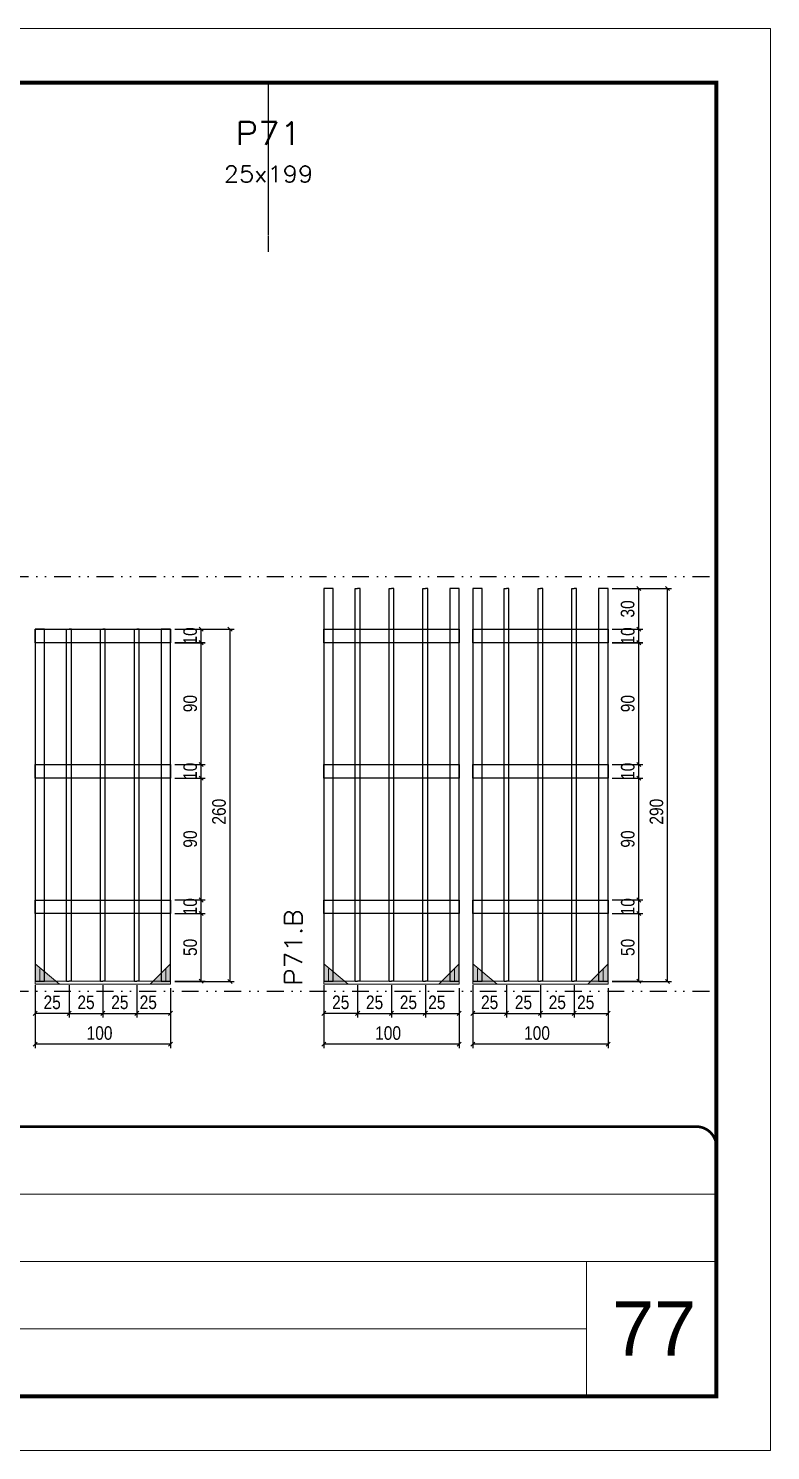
# Model space of a CAD drawing. Extents: x 14400 to 27878, y -21631 to 6985.
# Drawn here: x 15337 to 15885, y -15888 to -14838 of the extents above; entities that cross this region are included whole.
import ezdxf
from ezdxf.enums import TextEntityAlignment as Align

# ---------------------------------------------------------------- set-up
doc = ezdxf.new("R2010")
doc.units = 0
for name, pattern in [('CONTINUO', [0]), ('DASHED', [0.75, 0.5, -0.25]), ('DIVIDE2', [0.625, 0.25, -0.125, 0, -0.125, 0, -0.125]), ('HIDDEN', [0.375, 0.25, -0.125])]:
    doc.linetypes.add(name, pattern=pattern)
for name, color, linetype, lineweight in [('CARIMBO', 255, 'Continuous', 9), ('Folhas', 255, 'Continuous', 9), ('Madeira', 126, 'Continuous', 18), ('Sarr 2.2x7', 40, 'Continuous', 9), ('SARRAFO DE PRESSAO', 251, 'DASHED', 9), ('Texto Seção', 7, 'Continuous', 15)]:
    doc.layers.add(name, color=color, linetype=linetype, lineweight=lineweight)
for name, color, linetype in [('COTA', 241, 'Continuous'), ('Nível', 160, 'Continuous'), ('SARR_2.2x10', 60, 'Continuous'), ('SARR_3.5x7', 81, 'Continuous'), ('SARR_7x7', 40, 'Continuous'), ('Texto de Titulo', 7, 'Continuous'), ('Texto Qtd Sarr', 242, 'Continuous')]:
    doc.layers.add(name, color=color, linetype=linetype)
doc.styles.add('ARIAL', font='arial.ttf')
doc.styles.add('COTA TECNICA', font='techl___.ttf', dxfattribs={"height": 10})
doc.styles.add('REGUA-120', font='ROMANS.shx', dxfattribs={"height": 15})
doc.styles.add('ROMANS', font='romans.shx')
doc.dimstyles.new('PAINEL', dxfattribs={"dimtxt": 10, "dimasz": 3, "dimexe": 3, "dimexo": 3, "dimgap": 3, "dimtad": 1, "dimdec": 1, "dimzin": 12, "dimdsep": 46, "dimtxsty": 'COTA TECNICA', "dimblk1": 'OBLIQUE', "dimblk2": 'OBLIQUE', "dimsah": 1, "dimcen": 0.9, "dimclrd": 4, "dimclre": 4, "dimclrt": 240, "dimadec": 1, "dimazin": 3, "dimtfac": 1, "dimtdec": 1, "dimtmove": 0, "dimatfit": 3, "dimfxl": 1, "dimtolj": 1, "dimtzin": 12, "dimarcsym": 0})

# ---------------------------------------------------------------- blocks, each defined once
blk = doc.blocks.new('9999999999')
at = {"color": 30, "linetype": 'CONTINUO'}
for p, q in [((98564.6, 34379.6), (99584, 34379.6)), ((98564.6, 34329.8), (99488, 34329.8)), ((99584, 34329.8), (99488, 34329.8)), ((99488, 34329.8), (99488, 34230.2)), ((98564.6, 34280), (99488, 34280))]:
    blk.add_line(p, q, dxfattribs=at)
at = {"color": 30, "linetype": 'CONTINUO', "const_width": 2}
blk.add_lwpolyline([(99584, 34230.2), (99584, 34414.4, 0.414214), (99569, 34429.4), (98229, 34429.4, 0.414214), (98214, 34414.4), (98214, 34245.2, 0.414214), (98229, 34230.2), (99584, 34230.2)], format="xyb", dxfattribs=at)
at = {"layer": 'Folhas'}
blk.add_lwpolyline([(98139, 34190.2), (99624, 34190.2), (99624, 35240.2), (98139, 35240.2)], close=True, dxfattribs=at)
at = {"layer": 'Folhas', "color": 30, "const_width": 3}
blk.add_lwpolyline([(98214, 34230.2), (99584, 34230.2), (99584, 35200.2), (98214, 35200.2)], close=True, dxfattribs=at)
blk = doc.blocks.new('titulo1')
at = {"layer": 'Defpoints', "color": 252, "linetype": 'HIDDEN', "ltscale": 2}
blk.add_line((0, 0), (0, 125), dxfattribs=at)
at = {"layer": 'Defpoints', "style": 'ROMANS', "oblique": 15}
blk.add_attdef('FOLHA', text='', height=10, dxfattribs=at).set_placement((0, 15.6), align=Align.MIDDLE_CENTER)
at = {"layer": 'Texto Qtd Sarr', "color": 3, "style": 'ROMANS', "oblique": 15}
for tag, height, p in [('TITULO', 17, (0, 71.4)), ('SEÇÃO', 12, (0, 41.5))]:
    blk.add_attdef(tag, text='', height=height, dxfattribs=at).set_placement(p, align=Align.MIDDLE_CENTER)
blk = doc.blocks.new('_Oblique')
at = {"color": 0, "linetype": 'ByBlock', "lineweight": -2}
blk.add_line((-0.5, -0.5), (0.5, 0.5), dxfattribs=at)
blk = doc.blocks.new('*D3417')
at = {"layer": 'COTA', "color": 4, "lineweight": -2, "transparency": 16777216}
for p, q in [((15664.9, -15559.9), (15664.9, -15591.1)), ((15764.9, -15559.9), (15764.9, -15591.1)), ((15764.9, -15588.1), (15664.9, -15588.1))]:
    blk.add_line(p, q, dxfattribs=at)
at = {"layer": 'Defpoints', "color": 0, "transparency": 16777216}
for p in [(15664.9, -15556.9), (15764.9, -15556.9), (15664.9, -15588.1)]:
    blk.add_point(p, dxfattribs=at)
at = {"layer": 'COTA', "color": 4, "lineweight": -2, "transparency": 16777216, "xscale": 3, "yscale": 3, "zscale": 3, "rotation": 180}
blk.add_blockref('_Oblique', (15664.9, -15588.1), dxfattribs=at)
at = {"layer": 'COTA', "color": 4, "lineweight": -2, "transparency": 16777216, "xscale": 3, "yscale": 3, "zscale": 3}
blk.add_blockref('_Oblique', (15764.9, -15588.1), dxfattribs=at)
at = {"layer": 'COTA', "color": 240, "transparency": 16777216, "insert": (15712.4, -15580), "char_height": 10, "attachment_point": 5, "style": 'COTA TECNICA'}
blk.add_mtext('\\A1;100', dxfattribs=at)
blk = doc.blocks.new('*D3418')
at = {"layer": 'COTA', "color": 4, "lineweight": -2, "transparency": 16777216}
for p, q in [((15664.9, -15544.7), (15664.9, -15568.4)), ((15689.9, -15544.7), (15689.9, -15568.4)), ((15689.9, -15565.4), (15664.9, -15565.4))]:
    blk.add_line(p, q, dxfattribs=at)
at = {"layer": 'Defpoints', "color": 0, "transparency": 16777216}
for p in [(15664.9, -15541.7), (15689.9, -15541.7), (15664.9, -15565.4)]:
    blk.add_point(p, dxfattribs=at)
at = {"layer": 'COTA', "color": 4, "lineweight": -2, "transparency": 16777216, "xscale": 3, "yscale": 3, "zscale": 3, "rotation": 180}
blk.add_blockref('_Oblique', (15664.9, -15565.4), dxfattribs=at)
at = {"layer": 'COTA', "color": 4, "lineweight": -2, "transparency": 16777216, "xscale": 3, "yscale": 3, "zscale": 3}
blk.add_blockref('_Oblique', (15689.9, -15565.4), dxfattribs=at)
at = {"layer": 'COTA', "color": 240, "transparency": 16777216, "insert": (15677.4, -15557.3), "char_height": 10, "attachment_point": 5, "style": 'COTA TECNICA'}
blk.add_mtext('\\A1;25', dxfattribs=at)
blk = doc.blocks.new('*D3419')
at = {"layer": 'COTA', "color": 4, "lineweight": -2, "transparency": 16777216}
for p, q in [((15739.9, -15544.7), (15739.9, -15568.4)), ((15764.9, -15546.9), (15764.9, -15568.4)), ((15739.9, -15565.4), (15764.9, -15565.4))]:
    blk.add_line(p, q, dxfattribs=at)
at = {"layer": 'Defpoints', "color": 0, "transparency": 16777216}
for p in [(15739.9, -15541.7), (15764.9, -15543.9), (15764.9, -15565.4)]:
    blk.add_point(p, dxfattribs=at)
at = {"layer": 'COTA', "color": 4, "lineweight": -2, "transparency": 16777216, "xscale": 3, "yscale": 3, "zscale": 3, "rotation": 180}
blk.add_blockref('_Oblique', (15739.9, -15565.4), dxfattribs=at)
at = {"layer": 'COTA', "color": 4, "lineweight": -2, "transparency": 16777216, "xscale": 3, "yscale": 3, "zscale": 3}
blk.add_blockref('_Oblique', (15764.9, -15565.4), dxfattribs=at)
at = {"layer": 'COTA', "color": 240, "transparency": 16777216, "insert": (15748.4, -15557.3), "char_height": 10, "attachment_point": 5, "style": 'COTA TECNICA'}
blk.add_mtext('\\A1;25', dxfattribs=at)
blk = doc.blocks.new('*D3420')
at = {"layer": 'COTA', "color": 4, "lineweight": -2, "transparency": 16777216}
for p, q in [((15689.9, -15544.7), (15689.9, -15568.4)), ((15714.9, -15544.7), (15714.9, -15568.4)), ((15689.9, -15565.4), (15714.9, -15565.4))]:
    blk.add_line(p, q, dxfattribs=at)
at = {"layer": 'Defpoints', "color": 0, "transparency": 16777216}
for p in [(15689.9, -15541.7), (15714.9, -15541.7), (15714.9, -15565.4)]:
    blk.add_point(p, dxfattribs=at)
at = {"layer": 'COTA', "color": 4, "lineweight": -2, "transparency": 16777216, "xscale": 3, "yscale": 3, "zscale": 3, "rotation": 180}
blk.add_blockref('_Oblique', (15689.9, -15565.4), dxfattribs=at)
at = {"layer": 'COTA', "color": 4, "lineweight": -2, "transparency": 16777216, "xscale": 3, "yscale": 3, "zscale": 3}
blk.add_blockref('_Oblique', (15714.9, -15565.4), dxfattribs=at)
at = {"layer": 'COTA', "color": 240, "transparency": 16777216, "insert": (15702.4, -15557.3), "char_height": 10, "attachment_point": 5, "style": 'COTA TECNICA'}
blk.add_mtext('\\A1;25', dxfattribs=at)
blk = doc.blocks.new('*D3421')
at = {"layer": 'COTA', "color": 4, "lineweight": -2, "transparency": 16777216}
for p, q in [((15767.9, -15491.7), (15790.6, -15491.7)), ((15787.6, -15541.7), (15787.6, -15491.7)), ((15767.9, -15541.7), (15790.6, -15541.7))]:
    blk.add_line(p, q, dxfattribs=at)
at = {"layer": 'Defpoints', "color": 0, "transparency": 16777216}
for p in [(15764.9, -15491.7), (15787.6, -15491.7), (15764.9, -15541.7)]:
    blk.add_point(p, dxfattribs=at)
at = {"layer": 'COTA', "color": 4, "lineweight": -2, "transparency": 16777216, "xscale": 3, "yscale": 3, "zscale": 3}
for p, rotation in [((15787.6, -15491.7), 90), ((15787.6, -15541.7), 270)]:
    blk.add_blockref('_Oblique', p, dxfattribs=dict(at, rotation=rotation))
at = {"layer": 'COTA', "color": 240, "transparency": 16777216, "insert": (15779.5, -15516.7), "char_height": 10, "attachment_point": 5, "rotation": 90, "style": 'COTA TECNICA'}
blk.add_mtext('\\A1;50', dxfattribs=at)
blk = doc.blocks.new('*D3422')
at = {"layer": 'COTA', "color": 4, "lineweight": -2, "transparency": 16777216}
for p, q in [((15714.9, -15544.7), (15714.9, -15568.4)), ((15739.9, -15544.7), (15739.9, -15568.4)), ((15714.9, -15565.4), (15739.9, -15565.4))]:
    blk.add_line(p, q, dxfattribs=at)
at = {"layer": 'Defpoints', "color": 0, "transparency": 16777216}
for p in [(15714.9, -15541.7), (15739.9, -15541.7), (15739.9, -15565.4)]:
    blk.add_point(p, dxfattribs=at)
at = {"layer": 'COTA', "color": 4, "lineweight": -2, "transparency": 16777216, "xscale": 3, "yscale": 3, "zscale": 3, "rotation": 180}
blk.add_blockref('_Oblique', (15714.9, -15565.4), dxfattribs=at)
at = {"layer": 'COTA', "color": 4, "lineweight": -2, "transparency": 16777216, "xscale": 3, "yscale": 3, "zscale": 3}
blk.add_blockref('_Oblique', (15739.9, -15565.4), dxfattribs=at)
at = {"layer": 'COTA', "color": 240, "transparency": 16777216, "insert": (15727.4, -15557.3), "char_height": 10, "attachment_point": 5, "style": 'COTA TECNICA'}
blk.add_mtext('\\A1;25', dxfattribs=at)
blk = doc.blocks.new('*D3423')
at = {"layer": 'COTA', "color": 4, "lineweight": -2, "transparency": 16777216}
for p, q in [((15767.9, -15481.7), (15790.6, -15481.7)), ((15787.6, -15491.7), (15787.6, -15481.7)), ((15767.9, -15491.7), (15790.6, -15491.7))]:
    blk.add_line(p, q, dxfattribs=at)
at = {"layer": 'Defpoints', "color": 0, "transparency": 16777216}
for p in [(15764.9, -15481.7), (15787.6, -15481.7), (15764.9, -15491.7)]:
    blk.add_point(p, dxfattribs=at)
at = {"layer": 'COTA', "color": 4, "lineweight": -2, "transparency": 16777216, "xscale": 3, "yscale": 3, "zscale": 3}
for p, rotation in [((15787.6, -15481.7), 90), ((15787.6, -15491.7), 270)]:
    blk.add_blockref('_Oblique', p, dxfattribs=dict(at, rotation=rotation))
at = {"layer": 'COTA', "color": 240, "transparency": 16777216, "insert": (15779.5, -15486.7), "char_height": 10, "attachment_point": 5, "rotation": 90, "style": 'COTA TECNICA'}
blk.add_mtext('\\A1;10', dxfattribs=at)
blk = doc.blocks.new('*D3424')
at = {"layer": 'COTA', "color": 4, "lineweight": -2, "transparency": 16777216}
for p, q in [((15767.9, -15391.7), (15790.6, -15391.7)), ((15787.6, -15481.7), (15787.6, -15391.7)), ((15767.9, -15481.7), (15790.6, -15481.7))]:
    blk.add_line(p, q, dxfattribs=at)
at = {"layer": 'Defpoints', "color": 0, "transparency": 16777216}
for p in [(15764.9, -15391.7), (15787.6, -15391.7), (15764.9, -15481.7)]:
    blk.add_point(p, dxfattribs=at)
at = {"layer": 'COTA', "color": 4, "lineweight": -2, "transparency": 16777216, "xscale": 3, "yscale": 3, "zscale": 3}
for p, rotation in [((15787.6, -15391.7), 90), ((15787.6, -15481.7), 270)]:
    blk.add_blockref('_Oblique', p, dxfattribs=dict(at, rotation=rotation))
at = {"layer": 'COTA', "color": 240, "transparency": 16777216, "insert": (15779.5, -15436.7), "char_height": 10, "attachment_point": 5, "rotation": 90, "style": 'COTA TECNICA'}
blk.add_mtext('\\A1;90', dxfattribs=at)
blk = doc.blocks.new('*D3425')
at = {"layer": 'COTA', "color": 4, "lineweight": -2, "transparency": 16777216}
for p, q in [((15767.9, -15381.7), (15790.6, -15381.7)), ((15787.6, -15391.7), (15787.6, -15381.7)), ((15767.9, -15391.7), (15790.6, -15391.7))]:
    blk.add_line(p, q, dxfattribs=at)
at = {"layer": 'Defpoints', "color": 0, "transparency": 16777216}
for p in [(15764.9, -15381.7), (15787.6, -15381.7), (15764.9, -15391.7)]:
    blk.add_point(p, dxfattribs=at)
at = {"layer": 'COTA', "color": 4, "lineweight": -2, "transparency": 16777216, "xscale": 3, "yscale": 3, "zscale": 3}
for p, rotation in [((15787.6, -15381.7), 90), ((15787.6, -15391.7), 270)]:
    blk.add_blockref('_Oblique', p, dxfattribs=dict(at, rotation=rotation))
at = {"layer": 'COTA', "color": 240, "transparency": 16777216, "insert": (15779.5, -15386.7), "char_height": 10, "attachment_point": 5, "rotation": 90, "style": 'COTA TECNICA'}
blk.add_mtext('\\A1;10', dxfattribs=at)
blk = doc.blocks.new('*D3426')
at = {"layer": 'COTA', "color": 4, "lineweight": -2, "transparency": 16777216}
for p, q in [((15767.9, -15291.8), (15790.6, -15291.8)), ((15787.6, -15381.7), (15787.6, -15291.8)), ((15767.9, -15381.7), (15790.6, -15381.7))]:
    blk.add_line(p, q, dxfattribs=at)
at = {"layer": 'Defpoints', "color": 0, "transparency": 16777216}
for p in [(15764.9, -15291.8), (15787.6, -15291.8), (15764.9, -15381.7)]:
    blk.add_point(p, dxfattribs=at)
at = {"layer": 'COTA', "color": 4, "lineweight": -2, "transparency": 16777216, "xscale": 3, "yscale": 3, "zscale": 3}
for p, rotation in [((15787.6, -15291.8), 90), ((15787.6, -15381.7), 270)]:
    blk.add_blockref('_Oblique', p, dxfattribs=dict(at, rotation=rotation))
at = {"layer": 'COTA', "color": 240, "transparency": 16777216, "insert": (15779.5, -15336.7), "char_height": 10, "attachment_point": 5, "rotation": 90, "style": 'COTA TECNICA'}
blk.add_mtext('\\A1;90', dxfattribs=at)
blk = doc.blocks.new('*D3427')
at = {"layer": 'COTA', "color": 4, "lineweight": -2, "transparency": 16777216}
for p, q in [((15767.9, -15281.7), (15790.6, -15281.7)), ((15787.6, -15291.7), (15787.6, -15281.7)), ((15767.9, -15291.7), (15790.6, -15291.7))]:
    blk.add_line(p, q, dxfattribs=at)
at = {"layer": 'Defpoints', "color": 0, "transparency": 16777216}
for p in [(15764.9, -15281.7), (15787.6, -15281.7), (15764.9, -15291.7)]:
    blk.add_point(p, dxfattribs=at)
at = {"layer": 'COTA', "color": 4, "lineweight": -2, "transparency": 16777216, "xscale": 3, "yscale": 3, "zscale": 3}
for p, rotation in [((15787.6, -15281.7), 90), ((15787.6, -15291.7), 270)]:
    blk.add_blockref('_Oblique', p, dxfattribs=dict(at, rotation=rotation))
at = {"layer": 'COTA', "color": 240, "transparency": 16777216, "insert": (15779.5, -15286.7), "char_height": 10, "attachment_point": 5, "rotation": 90, "style": 'COTA TECNICA'}
blk.add_mtext('\\A1;10', dxfattribs=at)
blk = doc.blocks.new('*D3428')
at = {"layer": 'COTA', "color": 4, "lineweight": -2, "transparency": 16777216}
for p, q in [((15767.9, -15251.8), (15811.8, -15251.8)), ((15808.8, -15541.8), (15808.8, -15251.8)), ((15767.9, -15541.8), (15811.8, -15541.8))]:
    blk.add_line(p, q, dxfattribs=at)
at = {"layer": 'Defpoints', "color": 0, "transparency": 16777216}
for p in [(15764.9, -15251.8), (15808.8, -15251.8), (15764.9, -15541.8)]:
    blk.add_point(p, dxfattribs=at)
at = {"layer": 'COTA', "color": 4, "lineweight": -2, "transparency": 16777216, "xscale": 3, "yscale": 3, "zscale": 3}
for p, rotation in [((15808.8, -15251.8), 90), ((15808.8, -15541.8), 270)]:
    blk.add_blockref('_Oblique', p, dxfattribs=dict(at, rotation=rotation))
at = {"layer": 'COTA', "color": 240, "transparency": 16777216, "insert": (15800.7, -15416.5), "char_height": 10, "attachment_point": 5, "rotation": 90, "style": 'COTA TECNICA'}
blk.add_mtext('\\A1;290', dxfattribs=at)
blk = doc.blocks.new('*D3429')
at = {"layer": 'COTA', "color": 4, "lineweight": -2, "transparency": 16777216}
for p, q in [((15554.9, -15559.9), (15554.9, -15591.1)), ((15654.9, -15559.9), (15654.9, -15591.1)), ((15654.9, -15588.1), (15554.9, -15588.1))]:
    blk.add_line(p, q, dxfattribs=at)
at = {"layer": 'Defpoints', "color": 0, "transparency": 16777216}
for p in [(15554.9, -15556.9), (15654.9, -15556.9), (15554.9, -15588.1)]:
    blk.add_point(p, dxfattribs=at)
at = {"layer": 'COTA', "color": 4, "lineweight": -2, "transparency": 16777216, "xscale": 3, "yscale": 3, "zscale": 3, "rotation": 180}
blk.add_blockref('_Oblique', (15554.9, -15588.1), dxfattribs=at)
at = {"layer": 'COTA', "color": 4, "lineweight": -2, "transparency": 16777216, "xscale": 3, "yscale": 3, "zscale": 3}
blk.add_blockref('_Oblique', (15654.9, -15588.1), dxfattribs=at)
at = {"layer": 'COTA', "color": 240, "transparency": 16777216, "insert": (15602.4, -15580), "char_height": 10, "attachment_point": 5, "style": 'COTA TECNICA'}
blk.add_mtext('\\A1;100', dxfattribs=at)
blk = doc.blocks.new('*D3430')
at = {"layer": 'COTA', "color": 4, "lineweight": -2, "transparency": 16777216}
for p, q in [((15554.9, -15544.7), (15554.9, -15568.4)), ((15579.9, -15544.7), (15579.9, -15568.4)), ((15579.9, -15565.4), (15554.9, -15565.4))]:
    blk.add_line(p, q, dxfattribs=at)
at = {"layer": 'Defpoints', "color": 0, "transparency": 16777216}
for p in [(15554.9, -15541.7), (15579.9, -15541.7), (15554.9, -15565.4)]:
    blk.add_point(p, dxfattribs=at)
at = {"layer": 'COTA', "color": 4, "lineweight": -2, "transparency": 16777216, "xscale": 3, "yscale": 3, "zscale": 3, "rotation": 180}
blk.add_blockref('_Oblique', (15554.9, -15565.4), dxfattribs=at)
at = {"layer": 'COTA', "color": 4, "lineweight": -2, "transparency": 16777216, "xscale": 3, "yscale": 3, "zscale": 3}
blk.add_blockref('_Oblique', (15579.9, -15565.4), dxfattribs=at)
at = {"layer": 'COTA', "color": 240, "transparency": 16777216, "insert": (15567.4, -15557.3), "char_height": 10, "attachment_point": 5, "style": 'COTA TECNICA'}
blk.add_mtext('\\A1;25', dxfattribs=at)
blk = doc.blocks.new('*D3431')
at = {"layer": 'COTA', "color": 4, "lineweight": -2, "transparency": 16777216}
for p, q in [((15629.9, -15544.7), (15629.9, -15568.4)), ((15654.9, -15546.9), (15654.9, -15568.4)), ((15629.9, -15565.4), (15654.9, -15565.4))]:
    blk.add_line(p, q, dxfattribs=at)
at = {"layer": 'Defpoints', "color": 0, "transparency": 16777216}
for p in [(15629.9, -15541.7), (15654.9, -15543.9), (15654.9, -15565.4)]:
    blk.add_point(p, dxfattribs=at)
at = {"layer": 'COTA', "color": 4, "lineweight": -2, "transparency": 16777216, "xscale": 3, "yscale": 3, "zscale": 3, "rotation": 180}
blk.add_blockref('_Oblique', (15629.9, -15565.4), dxfattribs=at)
at = {"layer": 'COTA', "color": 4, "lineweight": -2, "transparency": 16777216, "xscale": 3, "yscale": 3, "zscale": 3}
blk.add_blockref('_Oblique', (15654.9, -15565.4), dxfattribs=at)
at = {"layer": 'COTA', "color": 240, "transparency": 16777216, "insert": (15638.4, -15557.3), "char_height": 10, "attachment_point": 5, "style": 'COTA TECNICA'}
blk.add_mtext('\\A1;25', dxfattribs=at)
blk = doc.blocks.new('*D3432')
at = {"layer": 'COTA', "color": 4, "lineweight": -2, "transparency": 16777216}
for p, q in [((15579.9, -15544.7), (15579.9, -15568.4)), ((15604.9, -15544.7), (15604.9, -15568.4)), ((15579.9, -15565.4), (15604.9, -15565.4))]:
    blk.add_line(p, q, dxfattribs=at)
at = {"layer": 'Defpoints', "color": 0, "transparency": 16777216}
for p in [(15579.9, -15541.7), (15604.9, -15541.7), (15604.9, -15565.4)]:
    blk.add_point(p, dxfattribs=at)
at = {"layer": 'COTA', "color": 4, "lineweight": -2, "transparency": 16777216, "xscale": 3, "yscale": 3, "zscale": 3, "rotation": 180}
blk.add_blockref('_Oblique', (15579.9, -15565.4), dxfattribs=at)
at = {"layer": 'COTA', "color": 4, "lineweight": -2, "transparency": 16777216, "xscale": 3, "yscale": 3, "zscale": 3}
blk.add_blockref('_Oblique', (15604.9, -15565.4), dxfattribs=at)
at = {"layer": 'COTA', "color": 240, "transparency": 16777216, "insert": (15592.4, -15557.3), "char_height": 10, "attachment_point": 5, "style": 'COTA TECNICA'}
blk.add_mtext('\\A1;25', dxfattribs=at)
blk = doc.blocks.new('*D3433')
at = {"layer": 'COTA', "color": 4, "lineweight": -2, "transparency": 16777216}
for p, q in [((15604.9, -15544.7), (15604.9, -15568.4)), ((15629.9, -15544.7), (15629.9, -15568.4)), ((15604.9, -15565.4), (15629.9, -15565.4))]:
    blk.add_line(p, q, dxfattribs=at)
at = {"layer": 'Defpoints', "color": 0, "transparency": 16777216}
for p in [(15604.9, -15541.7), (15629.9, -15541.7), (15629.9, -15565.4)]:
    blk.add_point(p, dxfattribs=at)
at = {"layer": 'COTA', "color": 4, "lineweight": -2, "transparency": 16777216, "xscale": 3, "yscale": 3, "zscale": 3, "rotation": 180}
blk.add_blockref('_Oblique', (15604.9, -15565.4), dxfattribs=at)
at = {"layer": 'COTA', "color": 4, "lineweight": -2, "transparency": 16777216, "xscale": 3, "yscale": 3, "zscale": 3}
blk.add_blockref('_Oblique', (15629.9, -15565.4), dxfattribs=at)
at = {"layer": 'COTA', "color": 240, "transparency": 16777216, "insert": (15617.4, -15557.3), "char_height": 10, "attachment_point": 5, "style": 'COTA TECNICA'}
blk.add_mtext('\\A1;25', dxfattribs=at)
blk = doc.blocks.new('*D3434')
at = {"layer": 'COTA', "color": 4, "lineweight": -2, "transparency": 16777216}
for p, q in [((15767.9, -15251.8), (15790.6, -15251.8)), ((15787.6, -15281.8), (15787.6, -15251.8)), ((15767.9, -15281.8), (15790.6, -15281.8))]:
    blk.add_line(p, q, dxfattribs=at)
at = {"layer": 'Defpoints', "color": 0, "transparency": 16777216}
for p in [(15764.9, -15251.8), (15787.6, -15251.8), (15764.9, -15281.8)]:
    blk.add_point(p, dxfattribs=at)
at = {"layer": 'COTA', "color": 4, "lineweight": -2, "transparency": 16777216, "xscale": 3, "yscale": 3, "zscale": 3}
for p, rotation in [((15787.6, -15251.8), 90), ((15787.6, -15281.8), 270)]:
    blk.add_blockref('_Oblique', p, dxfattribs=dict(at, rotation=rotation))
at = {"layer": 'COTA', "color": 240, "transparency": 16777216, "insert": (15779.4, -15266.8), "char_height": 10, "attachment_point": 5, "rotation": 90, "style": 'COTA TECNICA'}
blk.add_mtext('\\A1;30', dxfattribs=at)
blk = doc.blocks.new('*D3435')
at = {"layer": 'COTA', "color": 4, "lineweight": -2, "transparency": 16777216}
for p, q in [((15341.7, -15559.9), (15341.7, -15591.1)), ((15441.7, -15559.9), (15441.7, -15591.1)), ((15441.7, -15588.1), (15341.7, -15588.1))]:
    blk.add_line(p, q, dxfattribs=at)
at = {"layer": 'Defpoints', "color": 0, "transparency": 16777216}
for p in [(15341.7, -15556.9), (15441.7, -15556.9), (15341.7, -15588.1)]:
    blk.add_point(p, dxfattribs=at)
at = {"layer": 'COTA', "color": 4, "lineweight": -2, "transparency": 16777216, "xscale": 3, "yscale": 3, "zscale": 3, "rotation": 180}
blk.add_blockref('_Oblique', (15341.7, -15588.1), dxfattribs=at)
at = {"layer": 'COTA', "color": 4, "lineweight": -2, "transparency": 16777216, "xscale": 3, "yscale": 3, "zscale": 3}
blk.add_blockref('_Oblique', (15441.7, -15588.1), dxfattribs=at)
at = {"layer": 'COTA', "color": 240, "transparency": 16777216, "insert": (15389.2, -15580), "char_height": 10, "attachment_point": 5, "style": 'COTA TECNICA'}
blk.add_mtext('\\A1;100', dxfattribs=at)
blk = doc.blocks.new('*D3436')
at = {"layer": 'COTA', "color": 4, "lineweight": -2, "transparency": 16777216}
for p, q in [((15341.7, -15544.7), (15341.7, -15568.4)), ((15366.7, -15544.7), (15366.7, -15568.4)), ((15366.7, -15565.4), (15341.7, -15565.4))]:
    blk.add_line(p, q, dxfattribs=at)
at = {"layer": 'Defpoints', "color": 0, "transparency": 16777216}
for p in [(15341.7, -15541.7), (15366.7, -15541.7), (15341.7, -15565.4)]:
    blk.add_point(p, dxfattribs=at)
at = {"layer": 'COTA', "color": 4, "lineweight": -2, "transparency": 16777216, "xscale": 3, "yscale": 3, "zscale": 3, "rotation": 180}
blk.add_blockref('_Oblique', (15341.7, -15565.4), dxfattribs=at)
at = {"layer": 'COTA', "color": 4, "lineweight": -2, "transparency": 16777216, "xscale": 3, "yscale": 3, "zscale": 3}
blk.add_blockref('_Oblique', (15366.7, -15565.4), dxfattribs=at)
at = {"layer": 'COTA', "color": 240, "transparency": 16777216, "insert": (15354.2, -15557.3), "char_height": 10, "attachment_point": 5, "style": 'COTA TECNICA'}
blk.add_mtext('\\A1;25', dxfattribs=at)
blk = doc.blocks.new('*D3437')
at = {"layer": 'COTA', "color": 4, "lineweight": -2, "transparency": 16777216}
for p, q in [((15416.7, -15544.7), (15416.7, -15568.4)), ((15441.7, -15546.9), (15441.7, -15568.4)), ((15416.7, -15565.4), (15441.7, -15565.4))]:
    blk.add_line(p, q, dxfattribs=at)
at = {"layer": 'Defpoints', "color": 0, "transparency": 16777216}
for p in [(15416.7, -15541.7), (15441.7, -15543.9), (15441.7, -15565.4)]:
    blk.add_point(p, dxfattribs=at)
at = {"layer": 'COTA', "color": 4, "lineweight": -2, "transparency": 16777216, "xscale": 3, "yscale": 3, "zscale": 3, "rotation": 180}
blk.add_blockref('_Oblique', (15416.7, -15565.4), dxfattribs=at)
at = {"layer": 'COTA', "color": 4, "lineweight": -2, "transparency": 16777216, "xscale": 3, "yscale": 3, "zscale": 3}
blk.add_blockref('_Oblique', (15441.7, -15565.4), dxfattribs=at)
at = {"layer": 'COTA', "color": 240, "transparency": 16777216, "insert": (15425.2, -15557.3), "char_height": 10, "attachment_point": 5, "style": 'COTA TECNICA'}
blk.add_mtext('\\A1;25', dxfattribs=at)
blk = doc.blocks.new('*D3438')
at = {"layer": 'COTA', "color": 4, "lineweight": -2, "transparency": 16777216}
for p, q in [((15366.7, -15544.7), (15366.7, -15568.4)), ((15391.7, -15544.7), (15391.7, -15568.4)), ((15366.7, -15565.4), (15391.7, -15565.4))]:
    blk.add_line(p, q, dxfattribs=at)
at = {"layer": 'Defpoints', "color": 0, "transparency": 16777216}
for p in [(15366.7, -15541.7), (15391.7, -15541.7), (15391.7, -15565.4)]:
    blk.add_point(p, dxfattribs=at)
at = {"layer": 'COTA', "color": 4, "lineweight": -2, "transparency": 16777216, "xscale": 3, "yscale": 3, "zscale": 3, "rotation": 180}
blk.add_blockref('_Oblique', (15366.7, -15565.4), dxfattribs=at)
at = {"layer": 'COTA', "color": 4, "lineweight": -2, "transparency": 16777216, "xscale": 3, "yscale": 3, "zscale": 3}
blk.add_blockref('_Oblique', (15391.7, -15565.4), dxfattribs=at)
at = {"layer": 'COTA', "color": 240, "transparency": 16777216, "insert": (15379.2, -15557.3), "char_height": 10, "attachment_point": 5, "style": 'COTA TECNICA'}
blk.add_mtext('\\A1;25', dxfattribs=at)
blk = doc.blocks.new('*D3439')
at = {"layer": 'COTA', "color": 4, "lineweight": -2, "transparency": 16777216}
for p, q in [((15444.7, -15491.7), (15467.3, -15491.7)), ((15464.3, -15541.7), (15464.3, -15491.7)), ((15444.7, -15541.7), (15467.3, -15541.7))]:
    blk.add_line(p, q, dxfattribs=at)
at = {"layer": 'Defpoints', "color": 0, "transparency": 16777216}
for p in [(15441.7, -15491.7), (15464.3, -15491.7), (15441.7, -15541.7)]:
    blk.add_point(p, dxfattribs=at)
at = {"layer": 'COTA', "color": 4, "lineweight": -2, "transparency": 16777216, "xscale": 3, "yscale": 3, "zscale": 3}
for p, rotation in [((15464.3, -15491.7), 90), ((15464.3, -15541.7), 270)]:
    blk.add_blockref('_Oblique', p, dxfattribs=dict(at, rotation=rotation))
at = {"layer": 'COTA', "color": 240, "transparency": 16777216, "insert": (15456.2, -15516.7), "char_height": 10, "attachment_point": 5, "rotation": 90, "style": 'COTA TECNICA'}
blk.add_mtext('\\A1;50', dxfattribs=at)
blk = doc.blocks.new('*D3440')
at = {"layer": 'COTA', "color": 4, "lineweight": -2, "transparency": 16777216}
for p, q in [((15391.7, -15544.7), (15391.7, -15568.4)), ((15416.7, -15544.7), (15416.7, -15568.4)), ((15391.7, -15565.4), (15416.7, -15565.4))]:
    blk.add_line(p, q, dxfattribs=at)
at = {"layer": 'Defpoints', "color": 0, "transparency": 16777216}
for p in [(15391.7, -15541.7), (15416.7, -15541.7), (15416.7, -15565.4)]:
    blk.add_point(p, dxfattribs=at)
at = {"layer": 'COTA', "color": 4, "lineweight": -2, "transparency": 16777216, "xscale": 3, "yscale": 3, "zscale": 3, "rotation": 180}
blk.add_blockref('_Oblique', (15391.7, -15565.4), dxfattribs=at)
at = {"layer": 'COTA', "color": 4, "lineweight": -2, "transparency": 16777216, "xscale": 3, "yscale": 3, "zscale": 3}
blk.add_blockref('_Oblique', (15416.7, -15565.4), dxfattribs=at)
at = {"layer": 'COTA', "color": 240, "transparency": 16777216, "insert": (15404.2, -15557.3), "char_height": 10, "attachment_point": 5, "style": 'COTA TECNICA'}
blk.add_mtext('\\A1;25', dxfattribs=at)
blk = doc.blocks.new('*D3441')
at = {"layer": 'COTA', "color": 4, "lineweight": -2, "transparency": 16777216}
for p, q in [((15444.7, -15481.7), (15467.3, -15481.7)), ((15464.3, -15491.7), (15464.3, -15481.7)), ((15444.7, -15491.7), (15467.3, -15491.7))]:
    blk.add_line(p, q, dxfattribs=at)
at = {"layer": 'Defpoints', "color": 0, "transparency": 16777216}
for p in [(15441.7, -15481.7), (15464.3, -15481.7), (15441.7, -15491.7)]:
    blk.add_point(p, dxfattribs=at)
at = {"layer": 'COTA', "color": 4, "lineweight": -2, "transparency": 16777216, "xscale": 3, "yscale": 3, "zscale": 3}
for p, rotation in [((15464.3, -15481.7), 90), ((15464.3, -15491.7), 270)]:
    blk.add_blockref('_Oblique', p, dxfattribs=dict(at, rotation=rotation))
at = {"layer": 'COTA', "color": 240, "transparency": 16777216, "insert": (15456.2, -15486.7), "char_height": 10, "attachment_point": 5, "rotation": 90, "style": 'COTA TECNICA'}
blk.add_mtext('\\A1;10', dxfattribs=at)
blk = doc.blocks.new('*D3442')
at = {"layer": 'COTA', "color": 4, "lineweight": -2, "transparency": 16777216}
for p, q in [((15444.7, -15391.7), (15467.3, -15391.7)), ((15464.3, -15481.7), (15464.3, -15391.7)), ((15444.7, -15481.7), (15467.3, -15481.7))]:
    blk.add_line(p, q, dxfattribs=at)
at = {"layer": 'Defpoints', "color": 0, "transparency": 16777216}
for p in [(15441.7, -15391.7), (15464.3, -15391.7), (15441.7, -15481.7)]:
    blk.add_point(p, dxfattribs=at)
at = {"layer": 'COTA', "color": 4, "lineweight": -2, "transparency": 16777216, "xscale": 3, "yscale": 3, "zscale": 3}
for p, rotation in [((15464.3, -15391.7), 90), ((15464.3, -15481.7), 270)]:
    blk.add_blockref('_Oblique', p, dxfattribs=dict(at, rotation=rotation))
at = {"layer": 'COTA', "color": 240, "transparency": 16777216, "insert": (15456.2, -15436.7), "char_height": 10, "attachment_point": 5, "rotation": 90, "style": 'COTA TECNICA'}
blk.add_mtext('\\A1;90', dxfattribs=at)
blk = doc.blocks.new('*D3443')
at = {"layer": 'COTA', "color": 4, "lineweight": -2, "transparency": 16777216}
for p, q in [((15444.7, -15381.7), (15467.3, -15381.7)), ((15464.3, -15391.7), (15464.3, -15381.7)), ((15444.7, -15391.7), (15467.3, -15391.7))]:
    blk.add_line(p, q, dxfattribs=at)
at = {"layer": 'Defpoints', "color": 0, "transparency": 16777216}
for p in [(15441.7, -15381.7), (15464.3, -15381.7), (15441.7, -15391.7)]:
    blk.add_point(p, dxfattribs=at)
at = {"layer": 'COTA', "color": 4, "lineweight": -2, "transparency": 16777216, "xscale": 3, "yscale": 3, "zscale": 3}
for p, rotation in [((15464.3, -15381.7), 90), ((15464.3, -15391.7), 270)]:
    blk.add_blockref('_Oblique', p, dxfattribs=dict(at, rotation=rotation))
at = {"layer": 'COTA', "color": 240, "transparency": 16777216, "insert": (15456.2, -15386.7), "char_height": 10, "attachment_point": 5, "rotation": 90, "style": 'COTA TECNICA'}
blk.add_mtext('\\A1;10', dxfattribs=at)
blk = doc.blocks.new('*D3444')
at = {"layer": 'COTA', "color": 4, "lineweight": -2, "transparency": 16777216}
for p, q in [((15444.7, -15291.8), (15467.3, -15291.8)), ((15464.3, -15381.7), (15464.3, -15291.8)), ((15444.7, -15381.7), (15467.3, -15381.7))]:
    blk.add_line(p, q, dxfattribs=at)
at = {"layer": 'Defpoints', "color": 0, "transparency": 16777216}
for p in [(15441.7, -15291.8), (15464.3, -15291.8), (15441.7, -15381.7)]:
    blk.add_point(p, dxfattribs=at)
at = {"layer": 'COTA', "color": 4, "lineweight": -2, "transparency": 16777216, "xscale": 3, "yscale": 3, "zscale": 3}
for p, rotation in [((15464.3, -15291.8), 90), ((15464.3, -15381.7), 270)]:
    blk.add_blockref('_Oblique', p, dxfattribs=dict(at, rotation=rotation))
at = {"layer": 'COTA', "color": 240, "transparency": 16777216, "insert": (15456.2, -15336.7), "char_height": 10, "attachment_point": 5, "rotation": 90, "style": 'COTA TECNICA'}
blk.add_mtext('\\A1;90', dxfattribs=at)
blk = doc.blocks.new('*D3445')
at = {"layer": 'COTA', "color": 4, "lineweight": -2, "transparency": 16777216}
for p, q in [((15444.7, -15281.7), (15467.3, -15281.7)), ((15464.3, -15291.7), (15464.3, -15281.7)), ((15444.7, -15291.7), (15467.3, -15291.7))]:
    blk.add_line(p, q, dxfattribs=at)
at = {"layer": 'Defpoints', "color": 0, "transparency": 16777216}
for p in [(15441.7, -15281.7), (15464.3, -15281.7), (15441.7, -15291.7)]:
    blk.add_point(p, dxfattribs=at)
at = {"layer": 'COTA', "color": 4, "lineweight": -2, "transparency": 16777216, "xscale": 3, "yscale": 3, "zscale": 3}
for p, rotation in [((15464.3, -15281.7), 90), ((15464.3, -15291.7), 270)]:
    blk.add_blockref('_Oblique', p, dxfattribs=dict(at, rotation=rotation))
at = {"layer": 'COTA', "color": 240, "transparency": 16777216, "insert": (15456.2, -15286.7), "char_height": 10, "attachment_point": 5, "rotation": 90, "style": 'COTA TECNICA'}
blk.add_mtext('\\A1;10', dxfattribs=at)
blk = doc.blocks.new('*D3446')
at = {"layer": 'COTA', "color": 4, "lineweight": -2, "transparency": 16777216}
for p, q in [((15444.7, -15281.8), (15488.6, -15281.8)), ((15485.6, -15541.8), (15485.6, -15281.8)), ((15444.7, -15541.8), (15488.6, -15541.8))]:
    blk.add_line(p, q, dxfattribs=at)
at = {"layer": 'Defpoints', "color": 0, "transparency": 16777216}
for p in [(15441.7, -15281.8), (15485.6, -15281.8), (15441.7, -15541.8)]:
    blk.add_point(p, dxfattribs=at)
at = {"layer": 'COTA', "color": 4, "lineweight": -2, "transparency": 16777216, "xscale": 3, "yscale": 3, "zscale": 3}
for p, rotation in [((15485.6, -15281.8), 90), ((15485.6, -15541.8), 270)]:
    blk.add_blockref('_Oblique', p, dxfattribs=dict(at, rotation=rotation))
at = {"layer": 'COTA', "color": 240, "transparency": 16777216, "insert": (15477.5, -15416.5), "char_height": 10, "attachment_point": 5, "rotation": 90, "style": 'COTA TECNICA'}
blk.add_mtext('\\A1;260', dxfattribs=at)

msp = doc.modelspace()

# ---------------------------------------------------------------- hatches: boundary and pattern name
at = {"layer": 'Madeira'}
h = msp.add_hatch(color=252, dxfattribs=at)
h.dxf.hatch_style = 2
h.paths.add_polyline_path([(15341.65, -15528.92), (15341.65, -15543.92), (15359.65, -15543.92)])
h = msp.add_hatch(color=252, dxfattribs=at)
h.dxf.hatch_style = 2
h.paths.add_polyline_path([(15441.65, -15528.92), (15441.65, -15543.92), (15426.65, -15543.92)])
h = msp.add_hatch(color=252, dxfattribs=at)
h.dxf.hatch_style = 2
h.paths.add_polyline_path([(15554.9, -15528.92), (15554.9, -15543.92), (15572.9, -15543.92)])
h = msp.add_hatch(color=252, dxfattribs=at)
h.dxf.hatch_style = 2
h.paths.add_polyline_path([(15654.9, -15528.92), (15654.9, -15543.92), (15639.9, -15543.92)])
h = msp.add_hatch(color=252, dxfattribs=at)
h.dxf.hatch_style = 2
h.paths.add_polyline_path([(15664.9, -15528.92), (15664.9, -15543.92), (15682.9, -15543.92)])
h = msp.add_hatch(color=252, dxfattribs=at)
h.dxf.hatch_style = 2
h.paths.add_polyline_path([(15764.9, -15528.92), (15764.9, -15543.92), (15749.9, -15543.92)])

# ---------------------------------------------------------------- linework, layer by layer
at = {"layer": 'Madeira', "color": 1, "linetype": 'HIDDEN'}
for p, q in [((15345.15, -15532.42), (15345.15, -15541.72)), ((15345.15, -15532.42), (15345.15, -15541.72)), ((15348.65, -15535.92), (15348.65, -15541.72)), ((15438.15, -15532.42), (15438.15, -15541.72)), ((15438.15, -15532.42), (15438.15, -15541.72)), ((15558.4, -15532.42), (15558.4, -15541.72)), ((15558.4, -15532.42), (15558.4, -15541.72)), ((15561.9, -15535.92), (15561.9, -15541.72)), ((15651.4, -15532.42), (15651.4, -15541.72)), ((15651.4, -15532.42), (15651.4, -15541.72)), ((15668.4, -15532.42), (15668.4, -15541.72)), ((15668.4, -15532.42), (15668.4, -15541.72)), ((15671.9, -15535.92), (15671.9, -15541.72)), ((15761.4, -15532.42), (15761.4, -15541.72)), ((15761.4, -15532.42), (15761.4, -15541.72)), ((15351.48, -15541.72), (15341.65, -15541.72)), ((15351.48, -15541.72), (15341.65, -15541.72)), ((15357.45, -15541.72), (15341.65, -15541.72)), ((15428.85, -15541.72), (15441.65, -15541.72)), ((15431.82, -15541.72), (15441.65, -15541.72)), ((15431.82, -15541.72), (15441.65, -15541.72)), ((15564.73, -15541.72), (15554.9, -15541.72)), ((15564.73, -15541.72), (15554.9, -15541.72)), ((15570.7, -15541.72), (15554.9, -15541.72)), ((15642.1, -15541.72), (15654.9, -15541.72)), ((15645.07, -15541.72), (15654.9, -15541.72)), ((15645.07, -15541.72), (15654.9, -15541.72)), ((15674.73, -15541.72), (15664.9, -15541.72)), ((15674.73, -15541.72), (15664.9, -15541.72)), ((15680.7, -15541.72), (15664.9, -15541.72)), ((15752.1, -15541.72), (15764.9, -15541.72)), ((15755.07, -15541.72), (15764.9, -15541.72)), ((15755.07, -15541.72), (15764.9, -15541.72))]:
    msp.add_line(p, q, dxfattribs=at)
at = {"layer": 'Madeira'}
for p, q in [((15341.65, -15541.72), (15341.65, -15543.92)), ((15341.65, -15541.72), (15341.65, -15543.92)), ((15341.65, -15541.72), (15341.65, -15543.92)), ((15554.9, -15541.72), (15554.9, -15543.92)), ((15554.9, -15541.72), (15554.9, -15543.92)), ((15554.9, -15541.72), (15554.9, -15543.92)), ((15664.9, -15541.72), (15664.9, -15543.92)), ((15664.9, -15541.72), (15664.9, -15543.92)), ((15664.9, -15541.72), (15664.9, -15543.92))]:
    msp.add_line(p, q, dxfattribs=at)
at = {"layer": 'Madeira', "color": 0}
for points in [[(15341.65, -15528.92), (15341.65, -15543.92), (15359.65, -15543.92), (15341.65, -15528.92)], [(15441.65, -15528.92), (15441.65, -15543.92), (15426.65, -15543.92), (15441.65, -15528.92)], [(15554.9, -15528.92), (15554.9, -15543.92), (15572.9, -15543.92), (15554.9, -15528.92)], [(15654.9, -15528.92), (15654.9, -15543.92), (15639.9, -15543.92), (15654.9, -15528.92)], [(15664.9, -15528.92), (15664.9, -15543.92), (15682.9, -15543.92), (15664.9, -15528.92)], [(15764.9, -15528.92), (15764.9, -15543.92), (15749.9, -15543.92), (15764.9, -15528.92)]]:
    msp.add_lwpolyline(points, dxfattribs=at)
at = {"layer": 'Nível', "color": 4, "linetype": 'DIVIDE2', "ltscale": 50}
for p, q in [((14474.97, -15242.92), (15844.97, -15242.92)), ((14474.97, -15548.92), (15844.97, -15548.92))]:
    msp.add_line(p, q, dxfattribs=at)
at = {"layer": 'Sarr 2.2x7'}
for points in [[(15441.65, -15541.72), (15341.65, -15541.72), (15341.65, -15543.92), (15441.65, -15543.92)], [(15654.9, -15541.72), (15554.9, -15541.72), (15554.9, -15543.92), (15654.9, -15543.92)], [(15764.9, -15541.72), (15664.9, -15541.72), (15664.9, -15543.92), (15764.9, -15543.92)]]:
    msp.add_lwpolyline(points, close=True, dxfattribs=at)
at = {"layer": 'SARR_2.2x10'}
for points in [[(15341.65, -15281.75), (15441.65, -15281.75), (15441.65, -15291.75), (15341.65, -15291.75)], [(15554.9, -15281.75), (15654.9, -15281.75), (15654.9, -15291.75), (15554.9, -15291.75)], [(15664.9, -15281.75), (15764.9, -15281.75), (15764.9, -15291.75), (15664.9, -15291.75)], [(15341.65, -15381.75), (15441.65, -15381.75), (15441.65, -15391.75), (15341.65, -15391.75)], [(15554.9, -15381.75), (15654.9, -15381.75), (15654.9, -15391.75), (15554.9, -15391.75)], [(15664.9, -15381.75), (15764.9, -15381.75), (15764.9, -15391.75), (15664.9, -15391.75)], [(15341.65, -15481.75), (15441.65, -15481.75), (15441.65, -15491.75), (15341.65, -15491.75)], [(15554.9, -15481.75), (15654.9, -15481.75), (15654.9, -15491.75), (15554.9, -15491.75)], [(15664.9, -15481.75), (15764.9, -15481.75), (15764.9, -15491.75), (15664.9, -15491.75)]]:
    msp.add_lwpolyline(points, close=True, dxfattribs=at)
at = {"layer": 'SARR_3.5x7'}
for p, q in [((15578.15, -15541.72), (15578.15, -15251.75)), ((15578.15, -15251.75), (15579.9, -15251.75)), ((15581.65, -15251.75), (15579.9, -15251.75)), ((15581.65, -15541.72), (15581.65, -15251.75)), ((15603.15, -15541.72), (15603.15, -15251.75)), ((15603.15, -15251.75), (15604.9, -15251.75)), ((15606.65, -15251.75), (15604.9, -15251.75)), ((15606.65, -15541.72), (15606.65, -15251.75)), ((15628.15, -15541.72), (15628.15, -15251.75)), ((15628.15, -15251.75), (15629.9, -15251.75)), ((15631.65, -15251.75), (15629.9, -15251.75)), ((15631.65, -15541.72), (15631.65, -15251.75)), ((15688.15, -15541.72), (15688.15, -15251.75)), ((15688.15, -15251.75), (15689.9, -15251.75)), ((15691.65, -15251.75), (15689.9, -15251.75)), ((15691.65, -15541.72), (15691.65, -15251.75)), ((15713.15, -15541.72), (15713.15, -15251.75)), ((15713.15, -15251.75), (15714.9, -15251.75)), ((15716.65, -15251.75), (15714.9, -15251.75)), ((15716.65, -15541.72), (15716.65, -15251.75)), ((15738.15, -15541.72), (15738.15, -15251.75)), ((15738.15, -15251.75), (15739.9, -15251.75)), ((15741.65, -15251.75), (15739.9, -15251.75)), ((15741.65, -15541.72), (15741.65, -15251.75)), ((15364.9, -15541.72), (15364.9, -15281.75)), ((15364.9, -15281.75), (15366.65, -15281.75)), ((15368.4, -15281.75), (15366.65, -15281.75)), ((15368.4, -15541.72), (15368.4, -15281.75)), ((15389.9, -15541.72), (15389.9, -15281.75)), ((15389.9, -15281.75), (15391.65, -15281.75)), ((15393.4, -15281.75), (15391.65, -15281.75)), ((15393.4, -15541.72), (15393.4, -15281.75)), ((15414.9, -15541.72), (15414.9, -15281.75)), ((15414.9, -15281.75), (15416.65, -15281.75)), ((15418.4, -15281.75), (15416.65, -15281.75)), ((15418.4, -15541.72), (15418.4, -15281.75)), ((15364.9, -15541.72), (15366.65, -15541.72)), ((15368.4, -15541.72), (15366.65, -15541.72)), ((15389.9, -15541.72), (15391.65, -15541.72)), ((15393.4, -15541.72), (15391.65, -15541.72)), ((15414.9, -15541.72), (15416.65, -15541.72)), ((15418.4, -15541.72), (15416.65, -15541.72)), ((15578.15, -15541.72), (15579.9, -15541.72)), ((15581.65, -15541.72), (15579.9, -15541.72)), ((15603.15, -15541.72), (15604.9, -15541.72)), ((15606.65, -15541.72), (15604.9, -15541.72)), ((15628.15, -15541.72), (15629.9, -15541.72)), ((15631.65, -15541.72), (15629.9, -15541.72)), ((15688.15, -15541.72), (15689.9, -15541.72)), ((15691.65, -15541.72), (15689.9, -15541.72)), ((15713.15, -15541.72), (15714.9, -15541.72)), ((15716.65, -15541.72), (15714.9, -15541.72)), ((15738.15, -15541.72), (15739.9, -15541.72)), ((15741.65, -15541.72), (15739.9, -15541.72))]:
    msp.add_line(p, q, dxfattribs=at)
at = {"layer": 'SARR_7x7'}
for points in [[(15554.9, -15541.72), (15561.9, -15541.72), (15561.9, -15251.75), (15554.9, -15251.75)], [(15647.9, -15541.72), (15654.9, -15541.72), (15654.9, -15251.75), (15647.9, -15251.75)], [(15664.9, -15541.72), (15671.9, -15541.72), (15671.9, -15251.75), (15664.9, -15251.75)], [(15757.9, -15541.72), (15764.9, -15541.72), (15764.9, -15251.75), (15757.9, -15251.75)], [(15341.65, -15541.72), (15348.65, -15541.72), (15348.65, -15281.75), (15341.65, -15281.75)], [(15434.65, -15541.72), (15441.65, -15541.72), (15441.65, -15281.75), (15434.65, -15281.75)]]:
    msp.add_lwpolyline(points, close=True, dxfattribs=at)

# ---------------------------------------------------------------- block references
at = {"layer": 'SARRAFO DE PRESSAO', "color": 6, "linetype": 'ByBlock'}
msp.add_blockref('9999999999', (-83739.01, -50078.4), dxfattribs=at)
at = {"layer": 'Texto Seção'}
ref = msp.add_blockref('titulo1', (15514.03, -15003.2), dxfattribs=at)
ref.add_attrib('TITULO', 'P71', dxfattribs={"layer": 'Texto de Titulo', "color": 7, "height": 17, "style": 'ROMANS', "width": 1.1}).set_placement((15514.03, -14915.7), align=Align.MIDDLE_CENTER)
ref.add_attrib('SEÇÃO', '25x199', dxfattribs={"layer": 'Texto de Titulo', "color": 7, "height": 12, "style": 'ROMANS', "width": 1.1}).set_placement((15514.03, -14945.7), align=Align.MIDDLE_CENTER)

# ---------------------------------------------------------------- texts
at = {"layer": 'CARIMBO', "style": 'ARIAL'}
msp.add_text('77', height=40, dxfattribs=at).set_placement((15767.83, -15818.06))
at = {"layer": 'Texto Seção', "style": 'REGUA-120', "width": 1.1}
msp.add_text('P71.B', height=13, rotation=90, dxfattribs=at).set_placement((15538.9, -15545.03))

# ---------------------------------------------------------------- dimensions: what is measured, and where the dimension line sits
at = {"layer": 'COTA'}
for base, p1, p2, angle, picture, middle in [((15808.81, -15251.75), (15764.9, -15541.75), (15764.9, -15251.75), 90, '*D3428', (15808.81, -15416.45)), ((15464.35, -15281.72), (15441.65, -15291.72), (15441.65, -15281.72), 90, '*D3445', (15464.35, -15286.72)), ((15485.57, -15281.75), (15441.65, -15541.75), (15441.65, -15281.75), 90, '*D3446', (15485.57, -15416.45)), ((15787.6, -15281.72), (15764.9, -15291.72), (15764.9, -15281.72), 90, '*D3427', (15787.6, -15286.72)), ((15464.35, -15381.72), (15441.65, -15391.72), (15441.65, -15381.72), 90, '*D3443', (15464.35, -15386.72)), ((15787.6, -15381.72), (15764.9, -15391.72), (15764.9, -15381.72), 90, '*D3425', (15787.6, -15386.72)), ((15464.35, -15481.72), (15441.65, -15491.72), (15441.65, -15481.72), 90, '*D3441', (15464.35, -15486.72)), ((15787.6, -15481.72), (15764.9, -15491.72), (15764.9, -15481.72), 90, '*D3423', (15787.6, -15486.72)), ((15341.65, -15588.09), (15441.65, -15556.92), (15341.65, -15556.92), 180, '*D3435', (15389.15, -15588.09)), ((15554.9, -15588.09), (15654.9, -15556.92), (15554.9, -15556.92), 180, '*D3429', (15602.4, -15588.09)), ((15664.9, -15588.09), (15764.9, -15556.92), (15664.9, -15556.92), 180, '*D3417', (15712.4, -15588.09))]:
    dim = msp.add_linear_dim(base=base, p1=p1, p2=p2, angle=angle, dimstyle='PAINEL', override={"dimtmove": 1}, dxfattribs=at)
    dim.commit()
    dim.dimension.update_dxf_attribs({"geometry": picture, "text_midpoint": middle, "dimtype": 160})
dim = msp.add_linear_dim(base=(15787.6, -15251.75), p1=(15764.9, -15281.75), p2=(15764.9, -15251.75), angle=90, dimstyle='PAINEL', dxfattribs=at)
dim.commit()
dim.dimension.update_dxf_attribs({"geometry": '*D3434', "text_midpoint": (15779.38, -15266.75)})
for base, p1, p2, angle, picture, middle in [((15464.35, -15291.75), (15441.65, -15381.72), (15441.65, -15291.75), 90, '*D3444', (15456.22, -15336.73)), ((15787.6, -15291.75), (15764.9, -15381.72), (15764.9, -15291.75), 90, '*D3426', (15779.47, -15336.73)), ((15464.35, -15391.72), (15441.65, -15481.72), (15441.65, -15391.72), 90, '*D3442', (15456.22, -15436.72)), ((15787.6, -15391.72), (15764.9, -15481.72), (15764.9, -15391.72), 90, '*D3424', (15779.47, -15436.72)), ((15464.35, -15491.72), (15441.65, -15541.72), (15441.65, -15491.72), 90, '*D3439', (15456.24, -15516.72)), ((15787.6, -15491.72), (15764.9, -15541.72), (15764.9, -15491.72), 90, '*D3421', (15779.49, -15516.72)), ((15341.65, -15565.42), (15366.65, -15541.72), (15341.65, -15541.72), 180, '*D3436', (15354.15, -15557.31)), ((15554.9, -15565.42), (15579.9, -15541.72), (15554.9, -15541.72), 180, '*D3430', (15567.4, -15557.31)), ((15664.9, -15565.42), (15689.9, -15541.72), (15664.9, -15541.72), 180, '*D3418', (15677.4, -15557.31))]:
    dim = msp.add_linear_dim(base=base, p1=p1, p2=p2, angle=angle, dimstyle='PAINEL', override={"dimtmove": 1}, dxfattribs=at)
    dim.commit()
    dim.dimension.update_dxf_attribs({"geometry": picture, "text_midpoint": middle})
for base, p1, p2, picture, middle in [((15391.65, -15565.42), (15366.65, -15541.72), (15391.65, -15541.72), '*D3438', (15379.15, -15557.31)), ((15416.65, -15565.42), (15391.65, -15541.72), (15416.65, -15541.72), '*D3440', (15404.15, -15557.31)), ((15604.9, -15565.42), (15579.9, -15541.72), (15604.9, -15541.72), '*D3432', (15592.4, -15557.31)), ((15629.9, -15565.42), (15604.9, -15541.72), (15629.9, -15541.72), '*D3433', (15617.4, -15557.31)), ((15714.9, -15565.42), (15689.9, -15541.72), (15714.9, -15541.72), '*D3420', (15702.4, -15557.31)), ((15739.9, -15565.42), (15714.9, -15541.72), (15739.9, -15541.72), '*D3422', (15727.4, -15557.31))]:
    dim = msp.add_linear_dim(base=base, p1=p1, p2=p2, dimstyle='PAINEL', override={"dimtmove": 1}, dxfattribs=at)
    dim.commit()
    dim.dimension.update_dxf_attribs({"geometry": picture, "text_midpoint": middle})
for base, p1, p2, picture, middle in [((15441.65, -15565.42), (15416.65, -15541.72), (15441.65, -15543.92), '*D3437', (15425.15, -15565.42)), ((15654.9, -15565.42), (15629.9, -15541.72), (15654.9, -15543.92), '*D3431', (15638.4, -15565.42)), ((15764.9, -15565.42), (15739.9, -15541.72), (15764.9, -15543.92), '*D3419', (15748.4, -15565.42))]:
    dim = msp.add_linear_dim(base=base, p1=p1, p2=p2, dimstyle='PAINEL', override={"dimtmove": 1}, dxfattribs=at)
    dim.commit()
    dim.dimension.update_dxf_attribs({"geometry": picture, "text_midpoint": middle, "dimtype": 160})

doc.saveas('drawing.dxf')
